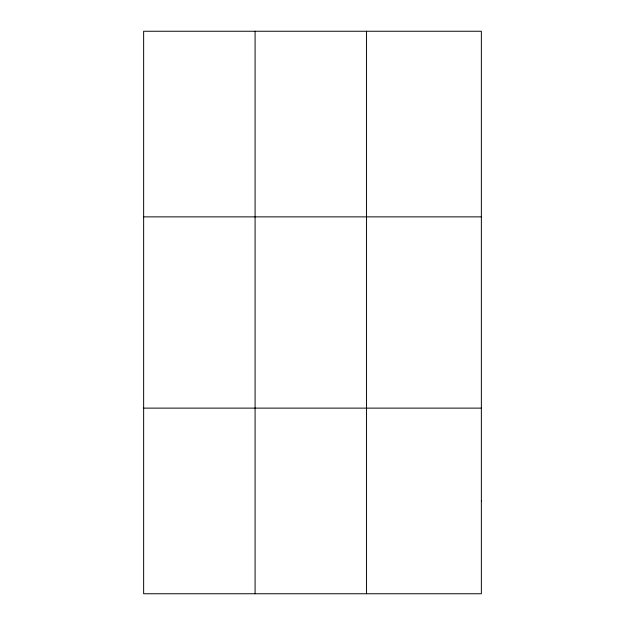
<?xml version="1.0" encoding="UTF-8"?>
<svg xmlns="http://www.w3.org/2000/svg" width="625" height="625" viewBox="0 0 625 625"><rect width="100%" height="100%" fill="white"/><g stroke="black" fill="none" stroke-linecap="round" stroke-linejoin="round"><path stroke-width="0.94" d="M255.086 31.25L255.086 593.75M366.539 31.25L366.539 593.75M143.641 216.875L481.359 216.875M143.641 408.125L481.359 408.125M481.359 500.938L481.359 593.75L143.641 593.75L143.641 31.25L481.359 31.25L481.359 500.938"/></g></svg>
